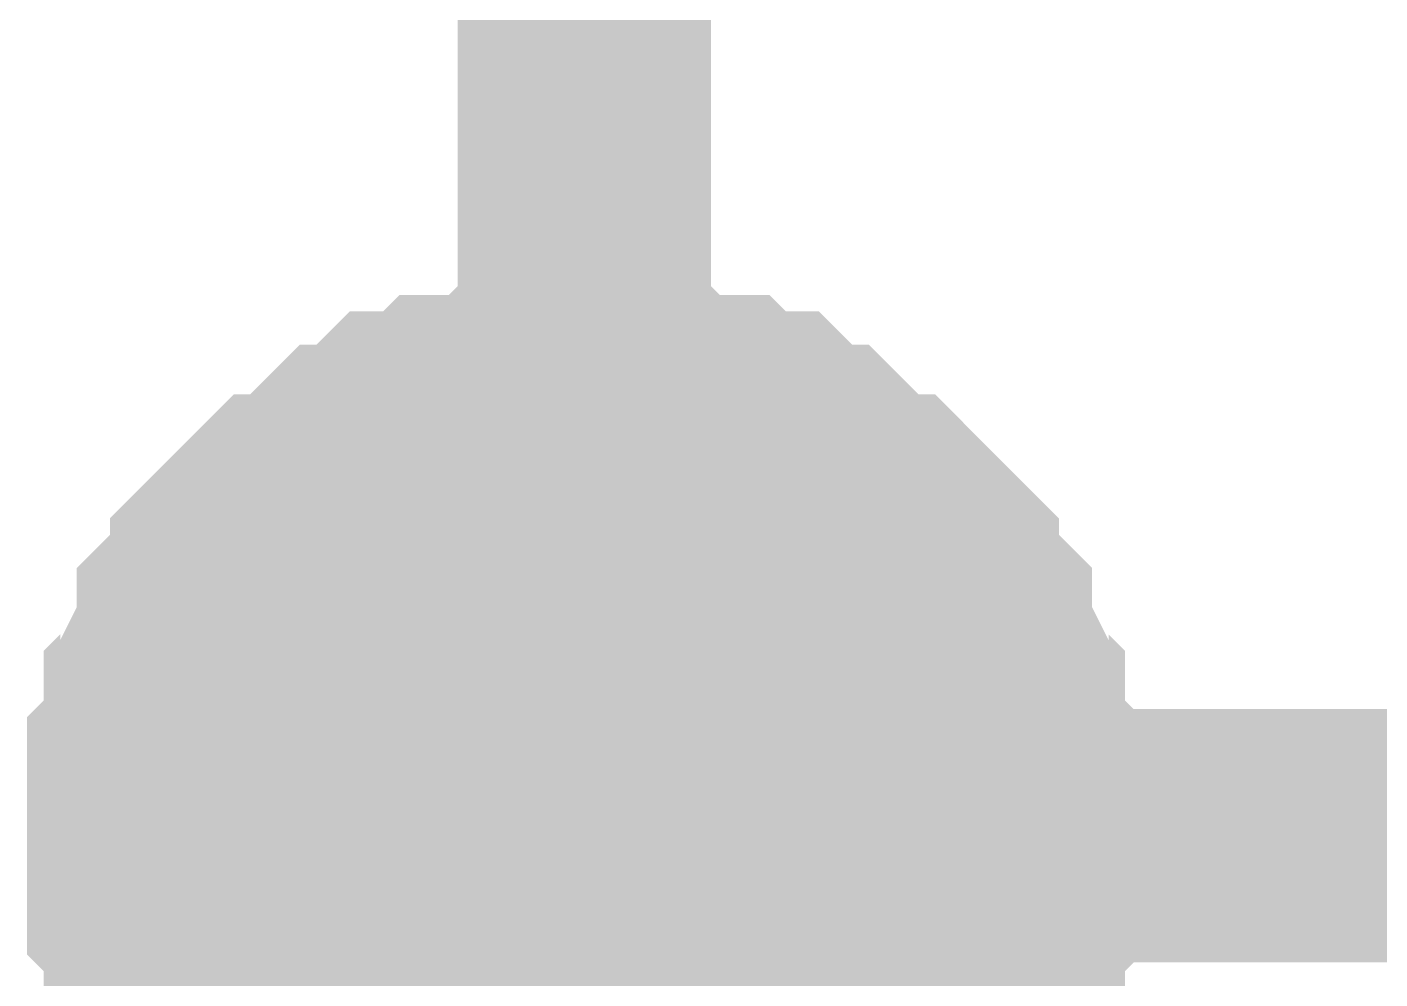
# Model space of a CAD drawing. Header units: inches. Extents: x 0 to 16.9, y 0 to 11.7.
# Drawn here: x 13.8708 to 13.9339, y 4.0085 to 4.0529 of the extents above; entities that cross this region are included whole.
import ezdxf

# ---------------------------------------------------------------- set-up
doc = ezdxf.new("R2010")
doc.units = ezdxf.units.IN
doc.header["$MEASUREMENT"] = 0
doc.layers.add('Sheet', color=255, linetype='Continuous')

msp = doc.modelspace()

# ---------------------------------------------------------------- linework, layer by layer
at = {"layer": 'Sheet'}
for points in [[(13.92689, 4.448123, 0.0118, 0.0118, 0), (13.8968, 4.448123, 0.0118, 0.0118, 0), (13.8968, 4.015195, 0.0118, 0.0118, 0), (13.8968, 3.779052, 0.0118, 0.0118, 0)], [(13.87674, 4.015195, 0.0118, 0.0118, 0), (13.87674, 4.015966, 0.0118, 0.0118, 0), (13.87674, 4.01751, 0.0118, 0.0118, 0), (13.87674, 4.018281, 0.0118, 0.0118, 0), (13.877512, 4.019053, 0.0118, 0.0118, 0), (13.877512, 4.020597, 0.0118, 0.0118, 0), (13.877512, 4.021368, 0.0118, 0.0118, 0), (13.878283, 4.02214, 0.0118, 0.0118, 0), (13.878283, 4.022912, 0.0118, 0.0118, 0), (13.879055, 4.024455, 0.0118, 0.0118, 0), (13.879055, 4.025227, 0.0118, 0.0118, 0), (13.879826, 4.025998, 0.0118, 0.0118, 0), (13.880598, 4.02677, 0.0118, 0.0118, 0), (13.880598, 4.027542, 0.0118, 0.0118, 0), (13.88137, 4.028314, 0.0118, 0.0118, 0), (13.882141, 4.029085, 0.0118, 0.0118, 0), (13.882913, 4.029857, 0.0118, 0.0118, 0), (13.883684, 4.029857, 0.0118, 0.0118, 0), (13.884456, 4.030629, 0.0118, 0.0118, 0), (13.885227, 4.0314, 0.0118, 0.0118, 0), (13.885999, 4.032172, 0.0118, 0.0118, 0), (13.88677, 4.032172, 0.0118, 0.0118, 0), (13.887542, 4.032944, 0.0118, 0.0118, 0), (13.888313, 4.033716, 0.0118, 0.0118, 0), (13.889085, 4.033716, 0.0118, 0.0118, 0), (13.889856, 4.033716, 0.0118, 0.0118, 0), (13.890628, 4.034487, 0.0118, 0.0118, 0), (13.892171, 4.034487, 0.0118, 0.0118, 0), (13.892943, 4.034487, 0.0118, 0.0118, 0), (13.893714, 4.035259, 0.0118, 0.0118, 0), (13.894486, 4.035259, 0.0118, 0.0118, 0), (13.896029, 4.035259, 0.0118, 0.0118, 0), (13.8968, 4.035259, 0.0118, 0.0118, 0)], [(13.87674, 4.015195, 0.0118, 0.0118, 0), (13.87674, 4.015966, 0.0118, 0.0118, 0), (13.87674, 4.01751, 0.0118, 0.0118, 0), (13.87674, 4.018281, 0.0118, 0.0118, 0), (13.877512, 4.019053, 0.0118, 0.0118, 0), (13.877512, 4.020597, 0.0118, 0.0118, 0), (13.877512, 4.021368, 0.0118, 0.0118, 0), (13.878283, 4.02214, 0.0118, 0.0118, 0), (13.878283, 4.022912, 0.0118, 0.0118, 0), (13.879055, 4.024455, 0.0118, 0.0118, 0), (13.879055, 4.025227, 0.0118, 0.0118, 0), (13.879826, 4.025998, 0.0118, 0.0118, 0), (13.880598, 4.02677, 0.0118, 0.0118, 0), (13.880598, 4.027542, 0.0118, 0.0118, 0), (13.88137, 4.028314, 0.0118, 0.0118, 0), (13.882141, 4.029085, 0.0118, 0.0118, 0), (13.882913, 4.029857, 0.0118, 0.0118, 0), (13.883684, 4.029857, 0.0118, 0.0118, 0), (13.884456, 4.030629, 0.0118, 0.0118, 0), (13.885227, 4.0314, 0.0118, 0.0118, 0), (13.885999, 4.032172, 0.0118, 0.0118, 0), (13.88677, 4.032172, 0.0118, 0.0118, 0), (13.887542, 4.032944, 0.0118, 0.0118, 0), (13.888313, 4.033716, 0.0118, 0.0118, 0), (13.889085, 4.033716, 0.0118, 0.0118, 0), (13.889856, 4.033716, 0.0118, 0.0118, 0), (13.890628, 4.034487, 0.0118, 0.0118, 0), (13.892171, 4.034487, 0.0118, 0.0118, 0), (13.892943, 4.034487, 0.0118, 0.0118, 0), (13.893714, 4.035259, 0.0118, 0.0118, 0), (13.894486, 4.035259, 0.0118, 0.0118, 0), (13.896029, 4.035259, 0.0118, 0.0118, 0), (13.8968, 4.035259, 0.0118, 0.0118, 0)], [(13.87674, 4.015195, 0.0118, 0.0118, 0), (13.87674, 4.015966, 0.0118, 0.0118, 0), (13.87674, 4.01751, 0.0118, 0.0118, 0), (13.87674, 4.018281, 0.0118, 0.0118, 0), (13.877512, 4.019053, 0.0118, 0.0118, 0), (13.877512, 4.020597, 0.0118, 0.0118, 0), (13.877512, 4.021368, 0.0118, 0.0118, 0), (13.878283, 4.02214, 0.0118, 0.0118, 0), (13.878283, 4.022912, 0.0118, 0.0118, 0), (13.879055, 4.024455, 0.0118, 0.0118, 0), (13.879055, 4.025227, 0.0118, 0.0118, 0), (13.879826, 4.025998, 0.0118, 0.0118, 0), (13.880598, 4.02677, 0.0118, 0.0118, 0), (13.880598, 4.027542, 0.0118, 0.0118, 0), (13.88137, 4.028314, 0.0118, 0.0118, 0), (13.882141, 4.029085, 0.0118, 0.0118, 0), (13.882913, 4.029857, 0.0118, 0.0118, 0), (13.883684, 4.029857, 0.0118, 0.0118, 0), (13.884456, 4.030629, 0.0118, 0.0118, 0), (13.885227, 4.0314, 0.0118, 0.0118, 0), (13.885999, 4.032172, 0.0118, 0.0118, 0), (13.88677, 4.032172, 0.0118, 0.0118, 0), (13.887542, 4.032944, 0.0118, 0.0118, 0), (13.888313, 4.033716, 0.0118, 0.0118, 0), (13.889085, 4.033716, 0.0118, 0.0118, 0), (13.889856, 4.033716, 0.0118, 0.0118, 0), (13.890628, 4.034487, 0.0118, 0.0118, 0), (13.892171, 4.034487, 0.0118, 0.0118, 0), (13.892943, 4.034487, 0.0118, 0.0118, 0), (13.893714, 4.035259, 0.0118, 0.0118, 0), (13.894486, 4.035259, 0.0118, 0.0118, 0), (13.896029, 4.035259, 0.0118, 0.0118, 0), (13.8968, 4.035259, 0.0118, 0.0118, 0)], [(13.87674, 4.015195, 0.0118, 0.0118, 0), (13.87674, 4.015966, 0.0118, 0.0118, 0), (13.87674, 4.01751, 0.0118, 0.0118, 0), (13.87674, 4.018281, 0.0118, 0.0118, 0), (13.877512, 4.019053, 0.0118, 0.0118, 0), (13.877512, 4.020597, 0.0118, 0.0118, 0), (13.877512, 4.021368, 0.0118, 0.0118, 0), (13.878283, 4.02214, 0.0118, 0.0118, 0), (13.878283, 4.022912, 0.0118, 0.0118, 0), (13.879055, 4.024455, 0.0118, 0.0118, 0), (13.879055, 4.025227, 0.0118, 0.0118, 0), (13.879826, 4.025998, 0.0118, 0.0118, 0), (13.880598, 4.02677, 0.0118, 0.0118, 0), (13.880598, 4.027542, 0.0118, 0.0118, 0), (13.88137, 4.028314, 0.0118, 0.0118, 0), (13.882141, 4.029085, 0.0118, 0.0118, 0), (13.882913, 4.029857, 0.0118, 0.0118, 0), (13.883684, 4.029857, 0.0118, 0.0118, 0), (13.884456, 4.030629, 0.0118, 0.0118, 0), (13.885227, 4.0314, 0.0118, 0.0118, 0), (13.885999, 4.032172, 0.0118, 0.0118, 0), (13.88677, 4.032172, 0.0118, 0.0118, 0), (13.887542, 4.032944, 0.0118, 0.0118, 0), (13.888313, 4.033716, 0.0118, 0.0118, 0), (13.889085, 4.033716, 0.0118, 0.0118, 0), (13.889856, 4.033716, 0.0118, 0.0118, 0), (13.890628, 4.034487, 0.0118, 0.0118, 0), (13.892171, 4.034487, 0.0118, 0.0118, 0), (13.892943, 4.034487, 0.0118, 0.0118, 0), (13.893714, 4.035259, 0.0118, 0.0118, 0), (13.894486, 4.035259, 0.0118, 0.0118, 0), (13.896029, 4.035259, 0.0118, 0.0118, 0), (13.8968, 4.035259, 0.0118, 0.0118, 0)], [(13.8968, 4.035259, 0.0118, 0.0118, 0), (13.8968, 4.035259, 0.0118, 0.0118, 0)], [(13.8968, 4.035259, 0.0118, 0.0118, 0), (13.897572, 4.035259, 0.0118, 0.0118, 0), (13.899115, 4.035259, 0.0118, 0.0118, 0), (13.899886, 4.035259, 0.0118, 0.0118, 0), (13.900658, 4.034487, 0.0118, 0.0118, 0), (13.901429, 4.034487, 0.0118, 0.0118, 0), (13.902972, 4.034487, 0.0118, 0.0118, 0), (13.903744, 4.033716, 0.0118, 0.0118, 0), (13.904515, 4.033716, 0.0118, 0.0118, 0), (13.905287, 4.033716, 0.0118, 0.0118, 0), (13.906059, 4.032944, 0.0118, 0.0118, 0), (13.90683, 4.032172, 0.0118, 0.0118, 0), (13.907602, 4.032172, 0.0118, 0.0118, 0), (13.908373, 4.0314, 0.0118, 0.0118, 0), (13.909145, 4.030629, 0.0118, 0.0118, 0), (13.909916, 4.029857, 0.0118, 0.0118, 0), (13.910688, 4.029857, 0.0118, 0.0118, 0), (13.911459, 4.029085, 0.0118, 0.0118, 0), (13.912231, 4.028314, 0.0118, 0.0118, 0), (13.913002, 4.027542, 0.0118, 0.0118, 0), (13.913002, 4.02677, 0.0118, 0.0118, 0), (13.913774, 4.025998, 0.0118, 0.0118, 0), (13.914545, 4.025227, 0.0118, 0.0118, 0), (13.914545, 4.024455, 0.0118, 0.0118, 0), (13.915317, 4.022912, 0.0118, 0.0118, 0), (13.915317, 4.02214, 0.0118, 0.0118, 0), (13.916088, 4.021368, 0.0118, 0.0118, 0), (13.916088, 4.020597, 0.0118, 0.0118, 0), (13.916088, 4.019053, 0.0118, 0.0118, 0), (13.91686, 4.018281, 0.0118, 0.0118, 0), (13.91686, 4.01751, 0.0118, 0.0118, 0), (13.91686, 4.015966, 0.0118, 0.0118, 0), (13.91686, 4.015195, 0.0118, 0.0118, 0)], [(13.8968, 4.035259, 0.0118, 0.0118, 0), (13.8968, 4.035259, 0.0118, 0.0118, 0)], [(13.8968, 4.035259, 0.0118, 0.0118, 0), (13.897572, 4.035259, 0.0118, 0.0118, 0), (13.899115, 4.035259, 0.0118, 0.0118, 0), (13.899886, 4.035259, 0.0118, 0.0118, 0), (13.900658, 4.034487, 0.0118, 0.0118, 0), (13.901429, 4.034487, 0.0118, 0.0118, 0), (13.902972, 4.034487, 0.0118, 0.0118, 0), (13.903744, 4.033716, 0.0118, 0.0118, 0), (13.904515, 4.033716, 0.0118, 0.0118, 0), (13.905287, 4.033716, 0.0118, 0.0118, 0), (13.906059, 4.032944, 0.0118, 0.0118, 0), (13.90683, 4.032172, 0.0118, 0.0118, 0), (13.907602, 4.032172, 0.0118, 0.0118, 0), (13.908373, 4.0314, 0.0118, 0.0118, 0), (13.909145, 4.030629, 0.0118, 0.0118, 0), (13.909916, 4.029857, 0.0118, 0.0118, 0), (13.910688, 4.029857, 0.0118, 0.0118, 0), (13.911459, 4.029085, 0.0118, 0.0118, 0), (13.912231, 4.028314, 0.0118, 0.0118, 0), (13.913002, 4.027542, 0.0118, 0.0118, 0), (13.913002, 4.02677, 0.0118, 0.0118, 0), (13.913774, 4.025998, 0.0118, 0.0118, 0), (13.914545, 4.025227, 0.0118, 0.0118, 0), (13.914545, 4.024455, 0.0118, 0.0118, 0), (13.915317, 4.022912, 0.0118, 0.0118, 0), (13.915317, 4.02214, 0.0118, 0.0118, 0), (13.916088, 4.021368, 0.0118, 0.0118, 0), (13.916088, 4.020597, 0.0118, 0.0118, 0), (13.916088, 4.019053, 0.0118, 0.0118, 0), (13.91686, 4.018281, 0.0118, 0.0118, 0), (13.91686, 4.01751, 0.0118, 0.0118, 0), (13.91686, 4.015966, 0.0118, 0.0118, 0), (13.91686, 4.015195, 0.0118, 0.0118, 0)], [(13.8968, 4.035259, 0.0118, 0.0118, 0), (13.8968, 4.035259, 0.0118, 0.0118, 0)], [(13.8968, 4.035259, 0.0118, 0.0118, 0), (13.897572, 4.035259, 0.0118, 0.0118, 0), (13.899115, 4.035259, 0.0118, 0.0118, 0), (13.899886, 4.035259, 0.0118, 0.0118, 0), (13.900658, 4.034487, 0.0118, 0.0118, 0), (13.901429, 4.034487, 0.0118, 0.0118, 0), (13.902972, 4.034487, 0.0118, 0.0118, 0), (13.903744, 4.033716, 0.0118, 0.0118, 0), (13.904515, 4.033716, 0.0118, 0.0118, 0), (13.905287, 4.033716, 0.0118, 0.0118, 0), (13.906059, 4.032944, 0.0118, 0.0118, 0), (13.90683, 4.032172, 0.0118, 0.0118, 0), (13.907602, 4.032172, 0.0118, 0.0118, 0), (13.908373, 4.0314, 0.0118, 0.0118, 0), (13.909145, 4.030629, 0.0118, 0.0118, 0), (13.909916, 4.029857, 0.0118, 0.0118, 0), (13.910688, 4.029857, 0.0118, 0.0118, 0), (13.911459, 4.029085, 0.0118, 0.0118, 0), (13.912231, 4.028314, 0.0118, 0.0118, 0), (13.913002, 4.027542, 0.0118, 0.0118, 0), (13.913002, 4.02677, 0.0118, 0.0118, 0), (13.913774, 4.025998, 0.0118, 0.0118, 0), (13.914545, 4.025227, 0.0118, 0.0118, 0), (13.914545, 4.024455, 0.0118, 0.0118, 0), (13.915317, 4.022912, 0.0118, 0.0118, 0), (13.915317, 4.02214, 0.0118, 0.0118, 0), (13.916088, 4.021368, 0.0118, 0.0118, 0), (13.916088, 4.020597, 0.0118, 0.0118, 0), (13.916088, 4.019053, 0.0118, 0.0118, 0), (13.91686, 4.018281, 0.0118, 0.0118, 0), (13.91686, 4.01751, 0.0118, 0.0118, 0), (13.91686, 4.015966, 0.0118, 0.0118, 0), (13.91686, 4.015195, 0.0118, 0.0118, 0)], [(13.8968, 4.035259, 0.0118, 0.0118, 0), (13.8968, 4.035259, 0.0118, 0.0118, 0)], [(13.8968, 4.035259, 0.0118, 0.0118, 0), (13.897572, 4.035259, 0.0118, 0.0118, 0), (13.899115, 4.035259, 0.0118, 0.0118, 0), (13.899886, 4.035259, 0.0118, 0.0118, 0), (13.900658, 4.034487, 0.0118, 0.0118, 0), (13.901429, 4.034487, 0.0118, 0.0118, 0), (13.902972, 4.034487, 0.0118, 0.0118, 0), (13.903744, 4.033716, 0.0118, 0.0118, 0), (13.904515, 4.033716, 0.0118, 0.0118, 0), (13.905287, 4.033716, 0.0118, 0.0118, 0), (13.906059, 4.032944, 0.0118, 0.0118, 0), (13.90683, 4.032172, 0.0118, 0.0118, 0), (13.907602, 4.032172, 0.0118, 0.0118, 0), (13.908373, 4.0314, 0.0118, 0.0118, 0), (13.909145, 4.030629, 0.0118, 0.0118, 0), (13.909916, 4.029857, 0.0118, 0.0118, 0), (13.910688, 4.029857, 0.0118, 0.0118, 0), (13.911459, 4.029085, 0.0118, 0.0118, 0), (13.912231, 4.028314, 0.0118, 0.0118, 0), (13.913002, 4.027542, 0.0118, 0.0118, 0), (13.913002, 4.02677, 0.0118, 0.0118, 0), (13.913774, 4.025998, 0.0118, 0.0118, 0), (13.914545, 4.025227, 0.0118, 0.0118, 0), (13.914545, 4.024455, 0.0118, 0.0118, 0), (13.915317, 4.022912, 0.0118, 0.0118, 0), (13.915317, 4.02214, 0.0118, 0.0118, 0), (13.916088, 4.021368, 0.0118, 0.0118, 0), (13.916088, 4.020597, 0.0118, 0.0118, 0), (13.916088, 4.019053, 0.0118, 0.0118, 0), (13.91686, 4.018281, 0.0118, 0.0118, 0), (13.91686, 4.01751, 0.0118, 0.0118, 0), (13.91686, 4.015966, 0.0118, 0.0118, 0), (13.91686, 4.015195, 0.0118, 0.0118, 0)], [(13.87674, 4.015195, 0.0039, 0.0039, 0), (13.87674, 4.015966, 0.0039, 0.0039, 0), (13.87674, 4.01751, 0.0039, 0.0039, 0), (13.87674, 4.018281, 0.0039, 0.0039, 0), (13.877512, 4.019053, 0.0039, 0.0039, 0), (13.877512, 4.020597, 0.0039, 0.0039, 0), (13.877512, 4.021368, 0.0039, 0.0039, 0), (13.878283, 4.02214, 0.0039, 0.0039, 0), (13.878283, 4.022912, 0.0039, 0.0039, 0), (13.879055, 4.024455, 0.0039, 0.0039, 0), (13.879055, 4.025227, 0.0039, 0.0039, 0), (13.879826, 4.025998, 0.0039, 0.0039, 0), (13.880598, 4.02677, 0.0039, 0.0039, 0), (13.880598, 4.027542, 0.0039, 0.0039, 0), (13.88137, 4.028314, 0.0039, 0.0039, 0), (13.882141, 4.029085, 0.0039, 0.0039, 0), (13.882913, 4.029857, 0.0039, 0.0039, 0), (13.883684, 4.029857, 0.0039, 0.0039, 0), (13.884456, 4.030629, 0.0039, 0.0039, 0), (13.885227, 4.0314, 0.0039, 0.0039, 0), (13.885999, 4.032172, 0.0039, 0.0039, 0), (13.88677, 4.032172, 0.0039, 0.0039, 0), (13.887542, 4.032944, 0.0039, 0.0039, 0), (13.888313, 4.033716, 0.0039, 0.0039, 0), (13.889085, 4.033716, 0.0039, 0.0039, 0), (13.889856, 4.033716, 0.0039, 0.0039, 0), (13.890628, 4.034487, 0.0039, 0.0039, 0), (13.892171, 4.034487, 0.0039, 0.0039, 0), (13.892943, 4.034487, 0.0039, 0.0039, 0), (13.893714, 4.035259, 0.0039, 0.0039, 0), (13.894486, 4.035259, 0.0039, 0.0039, 0), (13.896029, 4.035259, 0.0039, 0.0039, 0), (13.8968, 4.035259, 0.0039, 0.0039, 0)], [(13.87674, 4.015195, 0.0039, 0.0039, 0), (13.87674, 4.015966, 0.0039, 0.0039, 0), (13.87674, 4.01751, 0.0039, 0.0039, 0), (13.87674, 4.018281, 0.0039, 0.0039, 0), (13.877512, 4.019053, 0.0039, 0.0039, 0), (13.877512, 4.020597, 0.0039, 0.0039, 0), (13.877512, 4.021368, 0.0039, 0.0039, 0), (13.878283, 4.02214, 0.0039, 0.0039, 0), (13.878283, 4.022912, 0.0039, 0.0039, 0), (13.879055, 4.024455, 0.0039, 0.0039, 0), (13.879055, 4.025227, 0.0039, 0.0039, 0), (13.879826, 4.025998, 0.0039, 0.0039, 0), (13.880598, 4.02677, 0.0039, 0.0039, 0), (13.880598, 4.027542, 0.0039, 0.0039, 0), (13.88137, 4.028314, 0.0039, 0.0039, 0), (13.882141, 4.029085, 0.0039, 0.0039, 0), (13.882913, 4.029857, 0.0039, 0.0039, 0), (13.883684, 4.029857, 0.0039, 0.0039, 0), (13.884456, 4.030629, 0.0039, 0.0039, 0), (13.885227, 4.0314, 0.0039, 0.0039, 0), (13.885999, 4.032172, 0.0039, 0.0039, 0), (13.88677, 4.032172, 0.0039, 0.0039, 0), (13.887542, 4.032944, 0.0039, 0.0039, 0), (13.888313, 4.033716, 0.0039, 0.0039, 0), (13.889085, 4.033716, 0.0039, 0.0039, 0), (13.889856, 4.033716, 0.0039, 0.0039, 0), (13.890628, 4.034487, 0.0039, 0.0039, 0), (13.892171, 4.034487, 0.0039, 0.0039, 0), (13.892943, 4.034487, 0.0039, 0.0039, 0), (13.893714, 4.035259, 0.0039, 0.0039, 0), (13.894486, 4.035259, 0.0039, 0.0039, 0), (13.896029, 4.035259, 0.0039, 0.0039, 0), (13.8968, 4.035259, 0.0039, 0.0039, 0)], [(13.87674, 4.015195, 0.0039, 0.0039, 0), (13.87674, 4.015966, 0.0039, 0.0039, 0), (13.87674, 4.01751, 0.0039, 0.0039, 0), (13.87674, 4.018281, 0.0039, 0.0039, 0), (13.877512, 4.019053, 0.0039, 0.0039, 0), (13.877512, 4.020597, 0.0039, 0.0039, 0), (13.877512, 4.021368, 0.0039, 0.0039, 0), (13.878283, 4.02214, 0.0039, 0.0039, 0), (13.878283, 4.022912, 0.0039, 0.0039, 0), (13.879055, 4.024455, 0.0039, 0.0039, 0), (13.879055, 4.025227, 0.0039, 0.0039, 0), (13.879826, 4.025998, 0.0039, 0.0039, 0), (13.880598, 4.02677, 0.0039, 0.0039, 0), (13.880598, 4.027542, 0.0039, 0.0039, 0), (13.88137, 4.028314, 0.0039, 0.0039, 0), (13.882141, 4.029085, 0.0039, 0.0039, 0), (13.882913, 4.029857, 0.0039, 0.0039, 0), (13.883684, 4.029857, 0.0039, 0.0039, 0), (13.884456, 4.030629, 0.0039, 0.0039, 0), (13.885227, 4.0314, 0.0039, 0.0039, 0), (13.885999, 4.032172, 0.0039, 0.0039, 0), (13.88677, 4.032172, 0.0039, 0.0039, 0), (13.887542, 4.032944, 0.0039, 0.0039, 0), (13.888313, 4.033716, 0.0039, 0.0039, 0), (13.889085, 4.033716, 0.0039, 0.0039, 0), (13.889856, 4.033716, 0.0039, 0.0039, 0), (13.890628, 4.034487, 0.0039, 0.0039, 0), (13.892171, 4.034487, 0.0039, 0.0039, 0), (13.892943, 4.034487, 0.0039, 0.0039, 0), (13.893714, 4.035259, 0.0039, 0.0039, 0), (13.894486, 4.035259, 0.0039, 0.0039, 0), (13.896029, 4.035259, 0.0039, 0.0039, 0), (13.8968, 4.035259, 0.0039, 0.0039, 0)], [(13.87674, 4.015195, 0.0039, 0.0039, 0), (13.87674, 4.015966, 0.0039, 0.0039, 0), (13.87674, 4.01751, 0.0039, 0.0039, 0), (13.87674, 4.018281, 0.0039, 0.0039, 0), (13.877512, 4.019053, 0.0039, 0.0039, 0), (13.877512, 4.020597, 0.0039, 0.0039, 0), (13.877512, 4.021368, 0.0039, 0.0039, 0), (13.878283, 4.02214, 0.0039, 0.0039, 0), (13.878283, 4.022912, 0.0039, 0.0039, 0), (13.879055, 4.024455, 0.0039, 0.0039, 0), (13.879055, 4.025227, 0.0039, 0.0039, 0), (13.879826, 4.025998, 0.0039, 0.0039, 0), (13.880598, 4.02677, 0.0039, 0.0039, 0), (13.880598, 4.027542, 0.0039, 0.0039, 0), (13.88137, 4.028314, 0.0039, 0.0039, 0), (13.882141, 4.029085, 0.0039, 0.0039, 0), (13.882913, 4.029857, 0.0039, 0.0039, 0), (13.883684, 4.029857, 0.0039, 0.0039, 0), (13.884456, 4.030629, 0.0039, 0.0039, 0), (13.885227, 4.0314, 0.0039, 0.0039, 0), (13.885999, 4.032172, 0.0039, 0.0039, 0), (13.88677, 4.032172, 0.0039, 0.0039, 0), (13.887542, 4.032944, 0.0039, 0.0039, 0), (13.888313, 4.033716, 0.0039, 0.0039, 0), (13.889085, 4.033716, 0.0039, 0.0039, 0), (13.889856, 4.033716, 0.0039, 0.0039, 0), (13.890628, 4.034487, 0.0039, 0.0039, 0), (13.892171, 4.034487, 0.0039, 0.0039, 0), (13.892943, 4.034487, 0.0039, 0.0039, 0), (13.893714, 4.035259, 0.0039, 0.0039, 0), (13.894486, 4.035259, 0.0039, 0.0039, 0), (13.896029, 4.035259, 0.0039, 0.0039, 0), (13.8968, 4.035259, 0.0039, 0.0039, 0)], [(13.8968, 4.035259, 0.0039, 0.0039, 0), (13.8968, 4.035259, 0.0039, 0.0039, 0)], [(13.8968, 4.035259, 0.0039, 0.0039, 0), (13.897572, 4.035259, 0.0039, 0.0039, 0), (13.899115, 4.035259, 0.0039, 0.0039, 0), (13.899886, 4.035259, 0.0039, 0.0039, 0), (13.900658, 4.034487, 0.0039, 0.0039, 0), (13.901429, 4.034487, 0.0039, 0.0039, 0), (13.902972, 4.034487, 0.0039, 0.0039, 0), (13.903744, 4.033716, 0.0039, 0.0039, 0), (13.904515, 4.033716, 0.0039, 0.0039, 0), (13.905287, 4.033716, 0.0039, 0.0039, 0), (13.906059, 4.032944, 0.0039, 0.0039, 0), (13.90683, 4.032172, 0.0039, 0.0039, 0), (13.907602, 4.032172, 0.0039, 0.0039, 0), (13.908373, 4.0314, 0.0039, 0.0039, 0), (13.909145, 4.030629, 0.0039, 0.0039, 0), (13.909916, 4.029857, 0.0039, 0.0039, 0), (13.910688, 4.029857, 0.0039, 0.0039, 0), (13.911459, 4.029085, 0.0039, 0.0039, 0), (13.912231, 4.028314, 0.0039, 0.0039, 0), (13.913002, 4.027542, 0.0039, 0.0039, 0), (13.913002, 4.02677, 0.0039, 0.0039, 0), (13.913774, 4.025998, 0.0039, 0.0039, 0), (13.914545, 4.025227, 0.0039, 0.0039, 0), (13.914545, 4.024455, 0.0039, 0.0039, 0), (13.915317, 4.022912, 0.0039, 0.0039, 0), (13.915317, 4.02214, 0.0039, 0.0039, 0), (13.916088, 4.021368, 0.0039, 0.0039, 0), (13.916088, 4.020597, 0.0039, 0.0039, 0), (13.916088, 4.019053, 0.0039, 0.0039, 0), (13.91686, 4.018281, 0.0039, 0.0039, 0), (13.91686, 4.01751, 0.0039, 0.0039, 0), (13.91686, 4.015966, 0.0039, 0.0039, 0), (13.91686, 4.015195, 0.0039, 0.0039, 0)], [(13.8968, 4.035259, 0.0039, 0.0039, 0), (13.8968, 4.035259, 0.0039, 0.0039, 0)], [(13.8968, 4.035259, 0.0039, 0.0039, 0), (13.897572, 4.035259, 0.0039, 0.0039, 0), (13.899115, 4.035259, 0.0039, 0.0039, 0), (13.899886, 4.035259, 0.0039, 0.0039, 0), (13.900658, 4.034487, 0.0039, 0.0039, 0), (13.901429, 4.034487, 0.0039, 0.0039, 0), (13.902972, 4.034487, 0.0039, 0.0039, 0), (13.903744, 4.033716, 0.0039, 0.0039, 0), (13.904515, 4.033716, 0.0039, 0.0039, 0), (13.905287, 4.033716, 0.0039, 0.0039, 0), (13.906059, 4.032944, 0.0039, 0.0039, 0), (13.90683, 4.032172, 0.0039, 0.0039, 0), (13.907602, 4.032172, 0.0039, 0.0039, 0), (13.908373, 4.0314, 0.0039, 0.0039, 0), (13.909145, 4.030629, 0.0039, 0.0039, 0), (13.909916, 4.029857, 0.0039, 0.0039, 0), (13.910688, 4.029857, 0.0039, 0.0039, 0), (13.911459, 4.029085, 0.0039, 0.0039, 0), (13.912231, 4.028314, 0.0039, 0.0039, 0), (13.913002, 4.027542, 0.0039, 0.0039, 0), (13.913002, 4.02677, 0.0039, 0.0039, 0), (13.913774, 4.025998, 0.0039, 0.0039, 0), (13.914545, 4.025227, 0.0039, 0.0039, 0), (13.914545, 4.024455, 0.0039, 0.0039, 0), (13.915317, 4.022912, 0.0039, 0.0039, 0), (13.915317, 4.02214, 0.0039, 0.0039, 0), (13.916088, 4.021368, 0.0039, 0.0039, 0), (13.916088, 4.020597, 0.0039, 0.0039, 0), (13.916088, 4.019053, 0.0039, 0.0039, 0), (13.91686, 4.018281, 0.0039, 0.0039, 0), (13.91686, 4.01751, 0.0039, 0.0039, 0), (13.91686, 4.015966, 0.0039, 0.0039, 0), (13.91686, 4.015195, 0.0039, 0.0039, 0)], [(13.8968, 4.035259, 0.0039, 0.0039, 0), (13.8968, 4.035259, 0.0039, 0.0039, 0)], [(13.8968, 4.035259, 0.0039, 0.0039, 0), (13.897572, 4.035259, 0.0039, 0.0039, 0), (13.899115, 4.035259, 0.0039, 0.0039, 0), (13.899886, 4.035259, 0.0039, 0.0039, 0), (13.900658, 4.034487, 0.0039, 0.0039, 0), (13.901429, 4.034487, 0.0039, 0.0039, 0), (13.902972, 4.034487, 0.0039, 0.0039, 0), (13.903744, 4.033716, 0.0039, 0.0039, 0), (13.904515, 4.033716, 0.0039, 0.0039, 0), (13.905287, 4.033716, 0.0039, 0.0039, 0), (13.906059, 4.032944, 0.0039, 0.0039, 0), (13.90683, 4.032172, 0.0039, 0.0039, 0), (13.907602, 4.032172, 0.0039, 0.0039, 0), (13.908373, 4.0314, 0.0039, 0.0039, 0), (13.909145, 4.030629, 0.0039, 0.0039, 0), (13.909916, 4.029857, 0.0039, 0.0039, 0), (13.910688, 4.029857, 0.0039, 0.0039, 0), (13.911459, 4.029085, 0.0039, 0.0039, 0), (13.912231, 4.028314, 0.0039, 0.0039, 0), (13.913002, 4.027542, 0.0039, 0.0039, 0), (13.913002, 4.02677, 0.0039, 0.0039, 0), (13.913774, 4.025998, 0.0039, 0.0039, 0), (13.914545, 4.025227, 0.0039, 0.0039, 0), (13.914545, 4.024455, 0.0039, 0.0039, 0), (13.915317, 4.022912, 0.0039, 0.0039, 0), (13.915317, 4.02214, 0.0039, 0.0039, 0), (13.916088, 4.021368, 0.0039, 0.0039, 0), (13.916088, 4.020597, 0.0039, 0.0039, 0), (13.916088, 4.019053, 0.0039, 0.0039, 0), (13.91686, 4.018281, 0.0039, 0.0039, 0), (13.91686, 4.01751, 0.0039, 0.0039, 0), (13.91686, 4.015966, 0.0039, 0.0039, 0), (13.91686, 4.015195, 0.0039, 0.0039, 0)], [(13.8968, 4.035259, 0.0039, 0.0039, 0), (13.8968, 4.035259, 0.0039, 0.0039, 0)], [(13.8968, 4.035259, 0.0039, 0.0039, 0), (13.897572, 4.035259, 0.0039, 0.0039, 0), (13.899115, 4.035259, 0.0039, 0.0039, 0), (13.899886, 4.035259, 0.0039, 0.0039, 0), (13.900658, 4.034487, 0.0039, 0.0039, 0), (13.901429, 4.034487, 0.0039, 0.0039, 0), (13.902972, 4.034487, 0.0039, 0.0039, 0), (13.903744, 4.033716, 0.0039, 0.0039, 0), (13.904515, 4.033716, 0.0039, 0.0039, 0), (13.905287, 4.033716, 0.0039, 0.0039, 0), (13.906059, 4.032944, 0.0039, 0.0039, 0), (13.90683, 4.032172, 0.0039, 0.0039, 0), (13.907602, 4.032172, 0.0039, 0.0039, 0), (13.908373, 4.0314, 0.0039, 0.0039, 0), (13.909145, 4.030629, 0.0039, 0.0039, 0), (13.909916, 4.029857, 0.0039, 0.0039, 0), (13.910688, 4.029857, 0.0039, 0.0039, 0), (13.911459, 4.029085, 0.0039, 0.0039, 0), (13.912231, 4.028314, 0.0039, 0.0039, 0), (13.913002, 4.027542, 0.0039, 0.0039, 0), (13.913002, 4.02677, 0.0039, 0.0039, 0), (13.913774, 4.025998, 0.0039, 0.0039, 0), (13.914545, 4.025227, 0.0039, 0.0039, 0), (13.914545, 4.024455, 0.0039, 0.0039, 0), (13.915317, 4.022912, 0.0039, 0.0039, 0), (13.915317, 4.02214, 0.0039, 0.0039, 0), (13.916088, 4.021368, 0.0039, 0.0039, 0), (13.916088, 4.020597, 0.0039, 0.0039, 0), (13.916088, 4.019053, 0.0039, 0.0039, 0), (13.91686, 4.018281, 0.0039, 0.0039, 0), (13.91686, 4.01751, 0.0039, 0.0039, 0), (13.91686, 4.015966, 0.0039, 0.0039, 0), (13.91686, 4.015195, 0.0039, 0.0039, 0)], [(13.882141, 4.002076, 0.0118, 0.0118, 0), (13.88137, 4.002847, 0.0118, 0.0118, 0), (13.880598, 4.003619, 0.0118, 0.0118, 0), (13.880598, 4.004391, 0.0118, 0.0118, 0), (13.879826, 4.005162, 0.0118, 0.0118, 0), (13.879055, 4.005934, 0.0118, 0.0118, 0), (13.879055, 4.006706, 0.0118, 0.0118, 0), (13.878283, 4.007478, 0.0118, 0.0118, 0), (13.878283, 4.008249, 0.0118, 0.0118, 0), (13.877512, 4.009021, 0.0118, 0.0118, 0), (13.877512, 4.010564, 0.0118, 0.0118, 0), (13.877512, 4.011336, 0.0118, 0.0118, 0), (13.87674, 4.012108, 0.0118, 0.0118, 0), (13.87674, 4.012879, 0.0118, 0.0118, 0), (13.87674, 4.014423, 0.0118, 0.0118, 0), (13.87674, 4.015195, 0.0118, 0.0118, 0)], [(13.87674, 4.015195, 0.0118, 0.0118, 0), (13.87674, 4.015195, 0.0118, 0.0118, 0)], [(13.882141, 4.002076, 0.0118, 0.0118, 0), (13.88137, 4.002847, 0.0118, 0.0118, 0), (13.880598, 4.003619, 0.0118, 0.0118, 0), (13.880598, 4.004391, 0.0118, 0.0118, 0), (13.879826, 4.005162, 0.0118, 0.0118, 0), (13.879055, 4.005934, 0.0118, 0.0118, 0), (13.879055, 4.006706, 0.0118, 0.0118, 0), (13.878283, 4.007478, 0.0118, 0.0118, 0), (13.878283, 4.008249, 0.0118, 0.0118, 0), (13.877512, 4.009021, 0.0118, 0.0118, 0), (13.877512, 4.010564, 0.0118, 0.0118, 0), (13.877512, 4.011336, 0.0118, 0.0118, 0), (13.87674, 4.012108, 0.0118, 0.0118, 0), (13.87674, 4.012879, 0.0118, 0.0118, 0), (13.87674, 4.014423, 0.0118, 0.0118, 0), (13.87674, 4.015195, 0.0118, 0.0118, 0)], [(13.87674, 4.015195, 0.0118, 0.0118, 0), (13.87674, 4.015195, 0.0118, 0.0118, 0)], [(13.882141, 4.002076, 0.0118, 0.0118, 0), (13.88137, 4.002847, 0.0118, 0.0118, 0), (13.880598, 4.003619, 0.0118, 0.0118, 0), (13.880598, 4.004391, 0.0118, 0.0118, 0), (13.879826, 4.005162, 0.0118, 0.0118, 0), (13.879055, 4.005934, 0.0118, 0.0118, 0), (13.879055, 4.006706, 0.0118, 0.0118, 0), (13.878283, 4.007478, 0.0118, 0.0118, 0), (13.878283, 4.008249, 0.0118, 0.0118, 0), (13.877512, 4.009021, 0.0118, 0.0118, 0), (13.877512, 4.010564, 0.0118, 0.0118, 0), (13.877512, 4.011336, 0.0118, 0.0118, 0), (13.87674, 4.012108, 0.0118, 0.0118, 0), (13.87674, 4.012879, 0.0118, 0.0118, 0), (13.87674, 4.014423, 0.0118, 0.0118, 0), (13.87674, 4.015195, 0.0118, 0.0118, 0)], [(13.87674, 4.015195, 0.0118, 0.0118, 0), (13.87674, 4.015195, 0.0118, 0.0118, 0)], [(13.882141, 4.002076, 0.0118, 0.0118, 0), (13.88137, 4.002847, 0.0118, 0.0118, 0), (13.880598, 4.003619, 0.0118, 0.0118, 0), (13.880598, 4.004391, 0.0118, 0.0118, 0), (13.879826, 4.005162, 0.0118, 0.0118, 0), (13.879055, 4.005934, 0.0118, 0.0118, 0), (13.879055, 4.006706, 0.0118, 0.0118, 0), (13.878283, 4.007478, 0.0118, 0.0118, 0), (13.878283, 4.008249, 0.0118, 0.0118, 0), (13.877512, 4.009021, 0.0118, 0.0118, 0), (13.877512, 4.010564, 0.0118, 0.0118, 0), (13.877512, 4.011336, 0.0118, 0.0118, 0), (13.87674, 4.012108, 0.0118, 0.0118, 0), (13.87674, 4.012879, 0.0118, 0.0118, 0), (13.87674, 4.014423, 0.0118, 0.0118, 0), (13.87674, 4.015195, 0.0118, 0.0118, 0)], [(13.87674, 4.015195, 0.0118, 0.0118, 0), (13.87674, 4.015195, 0.0118, 0.0118, 0)], [(14.208498, 4.015195, 0.0118, 0.0118, 0), (13.8968, 4.015195, 0.0118, 0.0118, 0)], [(13.91686, 4.015195, 0.0118, 0.0118, 0), (13.91686, 4.014423, 0.0118, 0.0118, 0), (13.91686, 4.012879, 0.0118, 0.0118, 0), (13.91686, 4.012108, 0.0118, 0.0118, 0), (13.916088, 4.011336, 0.0118, 0.0118, 0), (13.916088, 4.010564, 0.0118, 0.0118, 0), (13.916088, 4.009021, 0.0118, 0.0118, 0), (13.915317, 4.008249, 0.0118, 0.0118, 0), (13.915317, 4.007478, 0.0118, 0.0118, 0), (13.914545, 4.006706, 0.0118, 0.0118, 0), (13.914545, 4.005934, 0.0118, 0.0118, 0), (13.913774, 4.005162, 0.0118, 0.0118, 0), (13.913002, 4.004391, 0.0118, 0.0118, 0), (13.913002, 4.003619, 0.0118, 0.0118, 0), (13.912231, 4.002847, 0.0118, 0.0118, 0), (13.911459, 4.002076, 0.0118, 0.0118, 0)], [(13.91686, 4.015195, 0.0118, 0.0118, 0), (13.91686, 4.014423, 0.0118, 0.0118, 0), (13.91686, 4.012879, 0.0118, 0.0118, 0), (13.91686, 4.012108, 0.0118, 0.0118, 0), (13.916088, 4.011336, 0.0118, 0.0118, 0), (13.916088, 4.010564, 0.0118, 0.0118, 0), (13.916088, 4.009021, 0.0118, 0.0118, 0), (13.915317, 4.008249, 0.0118, 0.0118, 0), (13.915317, 4.007478, 0.0118, 0.0118, 0), (13.914545, 4.006706, 0.0118, 0.0118, 0), (13.914545, 4.005934, 0.0118, 0.0118, 0), (13.913774, 4.005162, 0.0118, 0.0118, 0), (13.913002, 4.004391, 0.0118, 0.0118, 0), (13.913002, 4.003619, 0.0118, 0.0118, 0), (13.912231, 4.002847, 0.0118, 0.0118, 0), (13.911459, 4.002076, 0.0118, 0.0118, 0)], [(13.91686, 4.015195, 0.0118, 0.0118, 0), (13.91686, 4.014423, 0.0118, 0.0118, 0), (13.91686, 4.012879, 0.0118, 0.0118, 0), (13.91686, 4.012108, 0.0118, 0.0118, 0), (13.916088, 4.011336, 0.0118, 0.0118, 0), (13.916088, 4.010564, 0.0118, 0.0118, 0), (13.916088, 4.009021, 0.0118, 0.0118, 0), (13.915317, 4.008249, 0.0118, 0.0118, 0), (13.915317, 4.007478, 0.0118, 0.0118, 0), (13.914545, 4.006706, 0.0118, 0.0118, 0), (13.914545, 4.005934, 0.0118, 0.0118, 0), (13.913774, 4.005162, 0.0118, 0.0118, 0), (13.913002, 4.004391, 0.0118, 0.0118, 0), (13.913002, 4.003619, 0.0118, 0.0118, 0), (13.912231, 4.002847, 0.0118, 0.0118, 0), (13.911459, 4.002076, 0.0118, 0.0118, 0)], [(13.91686, 4.015195, 0.0118, 0.0118, 0), (13.91686, 4.014423, 0.0118, 0.0118, 0), (13.91686, 4.012879, 0.0118, 0.0118, 0), (13.91686, 4.012108, 0.0118, 0.0118, 0), (13.916088, 4.011336, 0.0118, 0.0118, 0), (13.916088, 4.010564, 0.0118, 0.0118, 0), (13.916088, 4.009021, 0.0118, 0.0118, 0), (13.915317, 4.008249, 0.0118, 0.0118, 0), (13.915317, 4.007478, 0.0118, 0.0118, 0), (13.914545, 4.006706, 0.0118, 0.0118, 0), (13.914545, 4.005934, 0.0118, 0.0118, 0), (13.913774, 4.005162, 0.0118, 0.0118, 0), (13.913002, 4.004391, 0.0118, 0.0118, 0), (13.913002, 4.003619, 0.0118, 0.0118, 0), (13.912231, 4.002847, 0.0118, 0.0118, 0), (13.911459, 4.002076, 0.0118, 0.0118, 0)], [(13.91686, 4.015195, 0.0118, 0.0118, 0), (13.91686, 4.015195, 0.0118, 0.0118, 0), (13.91686, 4.015195, 0.0118, 0.0118, 0), (13.91686, 4.015195, 0.0118, 0.0118, 0), (13.91686, 4.015195, 0.0118, 0.0118, 0), (13.91686, 4.015195, 0.0118, 0.0118, 0), (13.91686, 4.015195, 0.0118, 0.0118, 0), (13.91686, 4.015195, 0.0118, 0.0118, 0), (13.91686, 4.015195, 0.0118, 0.0118, 0), (13.91686, 4.015195, 0.0118, 0.0118, 0), (13.91686, 4.015195, 0.0118, 0.0118, 0), (13.91686, 4.015195, 0.0118, 0.0118, 0), (13.91686, 4.015195, 0.0118, 0.0118, 0), (13.91686, 4.015195, 0.0118, 0.0118, 0), (13.91686, 4.015195, 0.0118, 0.0118, 0), (13.91686, 4.015195, 0.0118, 0.0118, 0), (13.91686, 4.015195, 0.0118, 0.0118, 0), (13.91686, 4.015195, 0.0118, 0.0118, 0), (13.91686, 4.015195, 0.0118, 0.0118, 0), (13.91686, 4.015195, 0.0118, 0.0118, 0), (13.91686, 4.015195, 0.0118, 0.0118, 0), (13.91686, 4.015195, 0.0118, 0.0118, 0), (13.91686, 4.015195, 0.0118, 0.0118, 0), (13.91686, 4.015195, 0.0118, 0.0118, 0), (13.91686, 4.015195, 0.0118, 0.0118, 0), (13.91686, 4.015195, 0.0118, 0.0118, 0), (13.91686, 4.015195, 0.0118, 0.0118, 0), (13.91686, 4.015195, 0.0118, 0.0118, 0), (13.91686, 4.015195, 0.0118, 0.0118, 0), (13.91686, 4.015195, 0.0118, 0.0118, 0), (13.91686, 4.015195, 0.0118, 0.0118, 0), (13.91686, 4.015195, 0.0118, 0.0118, 0), (13.91686, 4.015195, 0.0118, 0.0118, 0)], [(13.91686, 4.015195, 0.0118, 0.0118, 0), (13.91686, 4.015195, 0.0118, 0.0118, 0)], [(13.91686, 4.015195, 0.0118, 0.0118, 0), (13.91686, 4.015195, 0.0118, 0.0118, 0), (13.91686, 4.015195, 0.0118, 0.0118, 0), (13.91686, 4.015195, 0.0118, 0.0118, 0), (13.91686, 4.015195, 0.0118, 0.0118, 0), (13.91686, 4.015195, 0.0118, 0.0118, 0), (13.91686, 4.015195, 0.0118, 0.0118, 0), (13.91686, 4.015195, 0.0118, 0.0118, 0), (13.91686, 4.015195, 0.0118, 0.0118, 0), (13.91686, 4.015195, 0.0118, 0.0118, 0), (13.91686, 4.015195, 0.0118, 0.0118, 0), (13.91686, 4.015195, 0.0118, 0.0118, 0), (13.91686, 4.015195, 0.0118, 0.0118, 0), (13.91686, 4.015195, 0.0118, 0.0118, 0), (13.91686, 4.015195, 0.0118, 0.0118, 0), (13.91686, 4.015195, 0.0118, 0.0118, 0), (13.91686, 4.015195, 0.0118, 0.0118, 0), (13.91686, 4.015195, 0.0118, 0.0118, 0), (13.91686, 4.015195, 0.0118, 0.0118, 0), (13.91686, 4.015195, 0.0118, 0.0118, 0), (13.91686, 4.015195, 0.0118, 0.0118, 0), (13.91686, 4.015195, 0.0118, 0.0118, 0), (13.91686, 4.015195, 0.0118, 0.0118, 0), (13.91686, 4.015195, 0.0118, 0.0118, 0), (13.91686, 4.015195, 0.0118, 0.0118, 0), (13.91686, 4.015195, 0.0118, 0.0118, 0), (13.91686, 4.015195, 0.0118, 0.0118, 0), (13.91686, 4.015195, 0.0118, 0.0118, 0), (13.91686, 4.015195, 0.0118, 0.0118, 0), (13.91686, 4.015195, 0.0118, 0.0118, 0), (13.91686, 4.015195, 0.0118, 0.0118, 0), (13.91686, 4.015195, 0.0118, 0.0118, 0), (13.91686, 4.015195, 0.0118, 0.0118, 0)], [(13.91686, 4.015195, 0.0118, 0.0118, 0), (13.91686, 4.015195, 0.0118, 0.0118, 0)], [(13.91686, 4.015195, 0.0118, 0.0118, 0), (13.91686, 4.015195, 0.0118, 0.0118, 0), (13.91686, 4.015195, 0.0118, 0.0118, 0), (13.91686, 4.015195, 0.0118, 0.0118, 0), (13.91686, 4.015195, 0.0118, 0.0118, 0), (13.91686, 4.015195, 0.0118, 0.0118, 0), (13.91686, 4.015195, 0.0118, 0.0118, 0), (13.91686, 4.015195, 0.0118, 0.0118, 0), (13.91686, 4.015195, 0.0118, 0.0118, 0), (13.91686, 4.015195, 0.0118, 0.0118, 0), (13.91686, 4.015195, 0.0118, 0.0118, 0), (13.91686, 4.015195, 0.0118, 0.0118, 0), (13.91686, 4.015195, 0.0118, 0.0118, 0), (13.91686, 4.015195, 0.0118, 0.0118, 0), (13.91686, 4.015195, 0.0118, 0.0118, 0), (13.91686, 4.015195, 0.0118, 0.0118, 0), (13.91686, 4.015195, 0.0118, 0.0118, 0), (13.91686, 4.015195, 0.0118, 0.0118, 0), (13.91686, 4.015195, 0.0118, 0.0118, 0), (13.91686, 4.015195, 0.0118, 0.0118, 0), (13.91686, 4.015195, 0.0118, 0.0118, 0), (13.91686, 4.015195, 0.0118, 0.0118, 0), (13.91686, 4.015195, 0.0118, 0.0118, 0), (13.91686, 4.015195, 0.0118, 0.0118, 0), (13.91686, 4.015195, 0.0118, 0.0118, 0), (13.91686, 4.015195, 0.0118, 0.0118, 0), (13.91686, 4.015195, 0.0118, 0.0118, 0), (13.91686, 4.015195, 0.0118, 0.0118, 0), (13.91686, 4.015195, 0.0118, 0.0118, 0), (13.91686, 4.015195, 0.0118, 0.0118, 0), (13.91686, 4.015195, 0.0118, 0.0118, 0), (13.91686, 4.015195, 0.0118, 0.0118, 0), (13.91686, 4.015195, 0.0118, 0.0118, 0)], [(13.91686, 4.015195, 0.0118, 0.0118, 0), (13.91686, 4.015195, 0.0118, 0.0118, 0)], [(13.91686, 4.015195, 0.0118, 0.0118, 0), (13.91686, 4.015195, 0.0118, 0.0118, 0), (13.91686, 4.015195, 0.0118, 0.0118, 0), (13.91686, 4.015195, 0.0118, 0.0118, 0), (13.91686, 4.015195, 0.0118, 0.0118, 0), (13.91686, 4.015195, 0.0118, 0.0118, 0), (13.91686, 4.015195, 0.0118, 0.0118, 0), (13.91686, 4.015195, 0.0118, 0.0118, 0), (13.91686, 4.015195, 0.0118, 0.0118, 0), (13.91686, 4.015195, 0.0118, 0.0118, 0), (13.91686, 4.015195, 0.0118, 0.0118, 0), (13.91686, 4.015195, 0.0118, 0.0118, 0), (13.91686, 4.015195, 0.0118, 0.0118, 0), (13.91686, 4.015195, 0.0118, 0.0118, 0), (13.91686, 4.015195, 0.0118, 0.0118, 0), (13.91686, 4.015195, 0.0118, 0.0118, 0), (13.91686, 4.015195, 0.0118, 0.0118, 0), (13.91686, 4.015195, 0.0118, 0.0118, 0), (13.91686, 4.015195, 0.0118, 0.0118, 0), (13.91686, 4.015195, 0.0118, 0.0118, 0), (13.91686, 4.015195, 0.0118, 0.0118, 0), (13.91686, 4.015195, 0.0118, 0.0118, 0), (13.91686, 4.015195, 0.0118, 0.0118, 0), (13.91686, 4.015195, 0.0118, 0.0118, 0), (13.91686, 4.015195, 0.0118, 0.0118, 0), (13.91686, 4.015195, 0.0118, 0.0118, 0), (13.91686, 4.015195, 0.0118, 0.0118, 0), (13.91686, 4.015195, 0.0118, 0.0118, 0), (13.91686, 4.015195, 0.0118, 0.0118, 0), (13.91686, 4.015195, 0.0118, 0.0118, 0), (13.91686, 4.015195, 0.0118, 0.0118, 0), (13.91686, 4.015195, 0.0118, 0.0118, 0), (13.91686, 4.015195, 0.0118, 0.0118, 0)], [(13.91686, 4.015195, 0.0118, 0.0118, 0), (13.91686, 4.015195, 0.0118, 0.0118, 0)], [(13.879055, 4.005934, 0.0039, 0.0039, 0), (13.879055, 4.006706, 0.0039, 0.0039, 0), (13.878283, 4.007478, 0.0039, 0.0039, 0), (13.878283, 4.008249, 0.0039, 0.0039, 0), (13.877512, 4.009021, 0.0039, 0.0039, 0), (13.877512, 4.010564, 0.0039, 0.0039, 0), (13.877512, 4.011336, 0.0039, 0.0039, 0), (13.87674, 4.012108, 0.0039, 0.0039, 0), (13.87674, 4.012879, 0.0039, 0.0039, 0), (13.87674, 4.014423, 0.0039, 0.0039, 0), (13.87674, 4.015195, 0.0039, 0.0039, 0)], [(13.87674, 4.015195, 0.0039, 0.0039, 0), (13.87674, 4.015195, 0.0039, 0.0039, 0)], [(13.879055, 4.005934, 0.0039, 0.0039, 0), (13.879055, 4.006706, 0.0039, 0.0039, 0), (13.878283, 4.007478, 0.0039, 0.0039, 0), (13.878283, 4.008249, 0.0039, 0.0039, 0), (13.877512, 4.009021, 0.0039, 0.0039, 0), (13.877512, 4.010564, 0.0039, 0.0039, 0), (13.877512, 4.011336, 0.0039, 0.0039, 0), (13.87674, 4.012108, 0.0039, 0.0039, 0), (13.87674, 4.012879, 0.0039, 0.0039, 0), (13.87674, 4.014423, 0.0039, 0.0039, 0), (13.87674, 4.015195, 0.0039, 0.0039, 0)], [(13.87674, 4.015195, 0.0039, 0.0039, 0), (13.87674, 4.015195, 0.0039, 0.0039, 0)], [(13.879055, 4.005934, 0.0039, 0.0039, 0), (13.879055, 4.006706, 0.0039, 0.0039, 0), (13.878283, 4.007478, 0.0039, 0.0039, 0), (13.878283, 4.008249, 0.0039, 0.0039, 0), (13.877512, 4.009021, 0.0039, 0.0039, 0), (13.877512, 4.010564, 0.0039, 0.0039, 0), (13.877512, 4.011336, 0.0039, 0.0039, 0), (13.87674, 4.012108, 0.0039, 0.0039, 0), (13.87674, 4.012879, 0.0039, 0.0039, 0), (13.87674, 4.014423, 0.0039, 0.0039, 0), (13.87674, 4.015195, 0.0039, 0.0039, 0)], [(13.87674, 4.015195, 0.0039, 0.0039, 0), (13.87674, 4.015195, 0.0039, 0.0039, 0)], [(13.879055, 4.005934, 0.0039, 0.0039, 0), (13.879055, 4.006706, 0.0039, 0.0039, 0), (13.878283, 4.007478, 0.0039, 0.0039, 0), (13.878283, 4.008249, 0.0039, 0.0039, 0), (13.877512, 4.009021, 0.0039, 0.0039, 0), (13.877512, 4.010564, 0.0039, 0.0039, 0), (13.877512, 4.011336, 0.0039, 0.0039, 0), (13.87674, 4.012108, 0.0039, 0.0039, 0), (13.87674, 4.012879, 0.0039, 0.0039, 0), (13.87674, 4.014423, 0.0039, 0.0039, 0), (13.87674, 4.015195, 0.0039, 0.0039, 0)], [(13.87674, 4.015195, 0.0039, 0.0039, 0), (13.87674, 4.015195, 0.0039, 0.0039, 0)], [(13.91686, 4.015195, 0.0039, 0.0039, 0), (13.91686, 4.014423, 0.0039, 0.0039, 0), (13.91686, 4.012879, 0.0039, 0.0039, 0), (13.91686, 4.012108, 0.0039, 0.0039, 0), (13.916088, 4.011336, 0.0039, 0.0039, 0), (13.916088, 4.010564, 0.0039, 0.0039, 0), (13.916088, 4.009021, 0.0039, 0.0039, 0), (13.915317, 4.008249, 0.0039, 0.0039, 0), (13.915317, 4.007478, 0.0039, 0.0039, 0), (13.914545, 4.006706, 0.0039, 0.0039, 0), (13.914545, 4.005934, 0.0039, 0.0039, 0)], [(13.91686, 4.015195, 0.0039, 0.0039, 0), (13.91686, 4.014423, 0.0039, 0.0039, 0), (13.91686, 4.012879, 0.0039, 0.0039, 0), (13.91686, 4.012108, 0.0039, 0.0039, 0), (13.916088, 4.011336, 0.0039, 0.0039, 0), (13.916088, 4.010564, 0.0039, 0.0039, 0), (13.916088, 4.009021, 0.0039, 0.0039, 0), (13.915317, 4.008249, 0.0039, 0.0039, 0), (13.915317, 4.007478, 0.0039, 0.0039, 0), (13.914545, 4.006706, 0.0039, 0.0039, 0), (13.914545, 4.005934, 0.0039, 0.0039, 0)], [(13.91686, 4.015195, 0.0039, 0.0039, 0), (13.91686, 4.014423, 0.0039, 0.0039, 0), (13.91686, 4.012879, 0.0039, 0.0039, 0), (13.91686, 4.012108, 0.0039, 0.0039, 0), (13.916088, 4.011336, 0.0039, 0.0039, 0), (13.916088, 4.010564, 0.0039, 0.0039, 0), (13.916088, 4.009021, 0.0039, 0.0039, 0), (13.915317, 4.008249, 0.0039, 0.0039, 0), (13.915317, 4.007478, 0.0039, 0.0039, 0), (13.914545, 4.006706, 0.0039, 0.0039, 0), (13.914545, 4.005934, 0.0039, 0.0039, 0)], [(13.91686, 4.015195, 0.0039, 0.0039, 0), (13.91686, 4.014423, 0.0039, 0.0039, 0), (13.91686, 4.012879, 0.0039, 0.0039, 0), (13.91686, 4.012108, 0.0039, 0.0039, 0), (13.916088, 4.011336, 0.0039, 0.0039, 0), (13.916088, 4.010564, 0.0039, 0.0039, 0), (13.916088, 4.009021, 0.0039, 0.0039, 0), (13.915317, 4.008249, 0.0039, 0.0039, 0), (13.915317, 4.007478, 0.0039, 0.0039, 0), (13.914545, 4.006706, 0.0039, 0.0039, 0), (13.914545, 4.005934, 0.0039, 0.0039, 0)], [(13.91686, 4.015195, 0.0039, 0.0039, 0), (13.91686, 4.015195, 0.0039, 0.0039, 0), (13.91686, 4.015195, 0.0039, 0.0039, 0), (13.91686, 4.015195, 0.0039, 0.0039, 0), (13.91686, 4.015195, 0.0039, 0.0039, 0), (13.91686, 4.015195, 0.0039, 0.0039, 0), (13.91686, 4.015195, 0.0039, 0.0039, 0), (13.91686, 4.015195, 0.0039, 0.0039, 0), (13.91686, 4.015195, 0.0039, 0.0039, 0), (13.91686, 4.015195, 0.0039, 0.0039, 0), (13.91686, 4.015195, 0.0039, 0.0039, 0), (13.91686, 4.015195, 0.0039, 0.0039, 0), (13.91686, 4.015195, 0.0039, 0.0039, 0), (13.91686, 4.015195, 0.0039, 0.0039, 0), (13.91686, 4.015195, 0.0039, 0.0039, 0), (13.91686, 4.015195, 0.0039, 0.0039, 0), (13.91686, 4.015195, 0.0039, 0.0039, 0), (13.91686, 4.015195, 0.0039, 0.0039, 0), (13.91686, 4.015195, 0.0039, 0.0039, 0), (13.91686, 4.015195, 0.0039, 0.0039, 0), (13.91686, 4.015195, 0.0039, 0.0039, 0), (13.91686, 4.015195, 0.0039, 0.0039, 0), (13.91686, 4.015195, 0.0039, 0.0039, 0), (13.91686, 4.015195, 0.0039, 0.0039, 0), (13.91686, 4.015195, 0.0039, 0.0039, 0), (13.91686, 4.015195, 0.0039, 0.0039, 0), (13.91686, 4.015195, 0.0039, 0.0039, 0), (13.91686, 4.015195, 0.0039, 0.0039, 0), (13.91686, 4.015195, 0.0039, 0.0039, 0), (13.91686, 4.015195, 0.0039, 0.0039, 0), (13.91686, 4.015195, 0.0039, 0.0039, 0), (13.91686, 4.015195, 0.0039, 0.0039, 0), (13.91686, 4.015195, 0.0039, 0.0039, 0)], [(13.91686, 4.015195, 0.0039, 0.0039, 0), (13.91686, 4.015195, 0.0039, 0.0039, 0)], [(13.91686, 4.015195, 0.0039, 0.0039, 0), (13.91686, 4.015195, 0.0039, 0.0039, 0), (13.91686, 4.015195, 0.0039, 0.0039, 0), (13.91686, 4.015195, 0.0039, 0.0039, 0), (13.91686, 4.015195, 0.0039, 0.0039, 0), (13.91686, 4.015195, 0.0039, 0.0039, 0), (13.91686, 4.015195, 0.0039, 0.0039, 0), (13.91686, 4.015195, 0.0039, 0.0039, 0), (13.91686, 4.015195, 0.0039, 0.0039, 0), (13.91686, 4.015195, 0.0039, 0.0039, 0), (13.91686, 4.015195, 0.0039, 0.0039, 0), (13.91686, 4.015195, 0.0039, 0.0039, 0), (13.91686, 4.015195, 0.0039, 0.0039, 0), (13.91686, 4.015195, 0.0039, 0.0039, 0), (13.91686, 4.015195, 0.0039, 0.0039, 0), (13.91686, 4.015195, 0.0039, 0.0039, 0), (13.91686, 4.015195, 0.0039, 0.0039, 0), (13.91686, 4.015195, 0.0039, 0.0039, 0), (13.91686, 4.015195, 0.0039, 0.0039, 0), (13.91686, 4.015195, 0.0039, 0.0039, 0), (13.91686, 4.015195, 0.0039, 0.0039, 0), (13.91686, 4.015195, 0.0039, 0.0039, 0), (13.91686, 4.015195, 0.0039, 0.0039, 0), (13.91686, 4.015195, 0.0039, 0.0039, 0), (13.91686, 4.015195, 0.0039, 0.0039, 0), (13.91686, 4.015195, 0.0039, 0.0039, 0), (13.91686, 4.015195, 0.0039, 0.0039, 0), (13.91686, 4.015195, 0.0039, 0.0039, 0), (13.91686, 4.015195, 0.0039, 0.0039, 0), (13.91686, 4.015195, 0.0039, 0.0039, 0), (13.91686, 4.015195, 0.0039, 0.0039, 0), (13.91686, 4.015195, 0.0039, 0.0039, 0), (13.91686, 4.015195, 0.0039, 0.0039, 0)], [(13.91686, 4.015195, 0.0039, 0.0039, 0), (13.91686, 4.015195, 0.0039, 0.0039, 0)], [(13.91686, 4.015195, 0.0039, 0.0039, 0), (13.91686, 4.015195, 0.0039, 0.0039, 0), (13.91686, 4.015195, 0.0039, 0.0039, 0), (13.91686, 4.015195, 0.0039, 0.0039, 0), (13.91686, 4.015195, 0.0039, 0.0039, 0), (13.91686, 4.015195, 0.0039, 0.0039, 0), (13.91686, 4.015195, 0.0039, 0.0039, 0), (13.91686, 4.015195, 0.0039, 0.0039, 0), (13.91686, 4.015195, 0.0039, 0.0039, 0), (13.91686, 4.015195, 0.0039, 0.0039, 0), (13.91686, 4.015195, 0.0039, 0.0039, 0), (13.91686, 4.015195, 0.0039, 0.0039, 0), (13.91686, 4.015195, 0.0039, 0.0039, 0), (13.91686, 4.015195, 0.0039, 0.0039, 0), (13.91686, 4.015195, 0.0039, 0.0039, 0), (13.91686, 4.015195, 0.0039, 0.0039, 0), (13.91686, 4.015195, 0.0039, 0.0039, 0), (13.91686, 4.015195, 0.0039, 0.0039, 0), (13.91686, 4.015195, 0.0039, 0.0039, 0), (13.91686, 4.015195, 0.0039, 0.0039, 0), (13.91686, 4.015195, 0.0039, 0.0039, 0), (13.91686, 4.015195, 0.0039, 0.0039, 0), (13.91686, 4.015195, 0.0039, 0.0039, 0), (13.91686, 4.015195, 0.0039, 0.0039, 0), (13.91686, 4.015195, 0.0039, 0.0039, 0), (13.91686, 4.015195, 0.0039, 0.0039, 0), (13.91686, 4.015195, 0.0039, 0.0039, 0), (13.91686, 4.015195, 0.0039, 0.0039, 0), (13.91686, 4.015195, 0.0039, 0.0039, 0), (13.91686, 4.015195, 0.0039, 0.0039, 0), (13.91686, 4.015195, 0.0039, 0.0039, 0), (13.91686, 4.015195, 0.0039, 0.0039, 0), (13.91686, 4.015195, 0.0039, 0.0039, 0)], [(13.91686, 4.015195, 0.0039, 0.0039, 0), (13.91686, 4.015195, 0.0039, 0.0039, 0)], [(13.91686, 4.015195, 0.0039, 0.0039, 0), (13.91686, 4.015195, 0.0039, 0.0039, 0), (13.91686, 4.015195, 0.0039, 0.0039, 0), (13.91686, 4.015195, 0.0039, 0.0039, 0), (13.91686, 4.015195, 0.0039, 0.0039, 0), (13.91686, 4.015195, 0.0039, 0.0039, 0), (13.91686, 4.015195, 0.0039, 0.0039, 0), (13.91686, 4.015195, 0.0039, 0.0039, 0), (13.91686, 4.015195, 0.0039, 0.0039, 0), (13.91686, 4.015195, 0.0039, 0.0039, 0), (13.91686, 4.015195, 0.0039, 0.0039, 0), (13.91686, 4.015195, 0.0039, 0.0039, 0), (13.91686, 4.015195, 0.0039, 0.0039, 0), (13.91686, 4.015195, 0.0039, 0.0039, 0), (13.91686, 4.015195, 0.0039, 0.0039, 0), (13.91686, 4.015195, 0.0039, 0.0039, 0), (13.91686, 4.015195, 0.0039, 0.0039, 0), (13.91686, 4.015195, 0.0039, 0.0039, 0), (13.91686, 4.015195, 0.0039, 0.0039, 0), (13.91686, 4.015195, 0.0039, 0.0039, 0), (13.91686, 4.015195, 0.0039, 0.0039, 0), (13.91686, 4.015195, 0.0039, 0.0039, 0), (13.91686, 4.015195, 0.0039, 0.0039, 0), (13.91686, 4.015195, 0.0039, 0.0039, 0), (13.91686, 4.015195, 0.0039, 0.0039, 0), (13.91686, 4.015195, 0.0039, 0.0039, 0), (13.91686, 4.015195, 0.0039, 0.0039, 0), (13.91686, 4.015195, 0.0039, 0.0039, 0), (13.91686, 4.015195, 0.0039, 0.0039, 0), (13.91686, 4.015195, 0.0039, 0.0039, 0), (13.91686, 4.015195, 0.0039, 0.0039, 0), (13.91686, 4.015195, 0.0039, 0.0039, 0), (13.91686, 4.015195, 0.0039, 0.0039, 0)], [(13.91686, 4.015195, 0.0039, 0.0039, 0), (13.91686, 4.015195, 0.0039, 0.0039, 0)]]:
    msp.add_lwpolyline(points, format="xyseb", dxfattribs=at)
msp.add_lwpolyline([(13.887645, 4.01575, 0.02, 0.02, 1), (13.907645, 4.01575, 0.02, 0.02, 1)], format="xyseb", close=True, dxfattribs=at)

doc.saveas('drawing.dxf')
